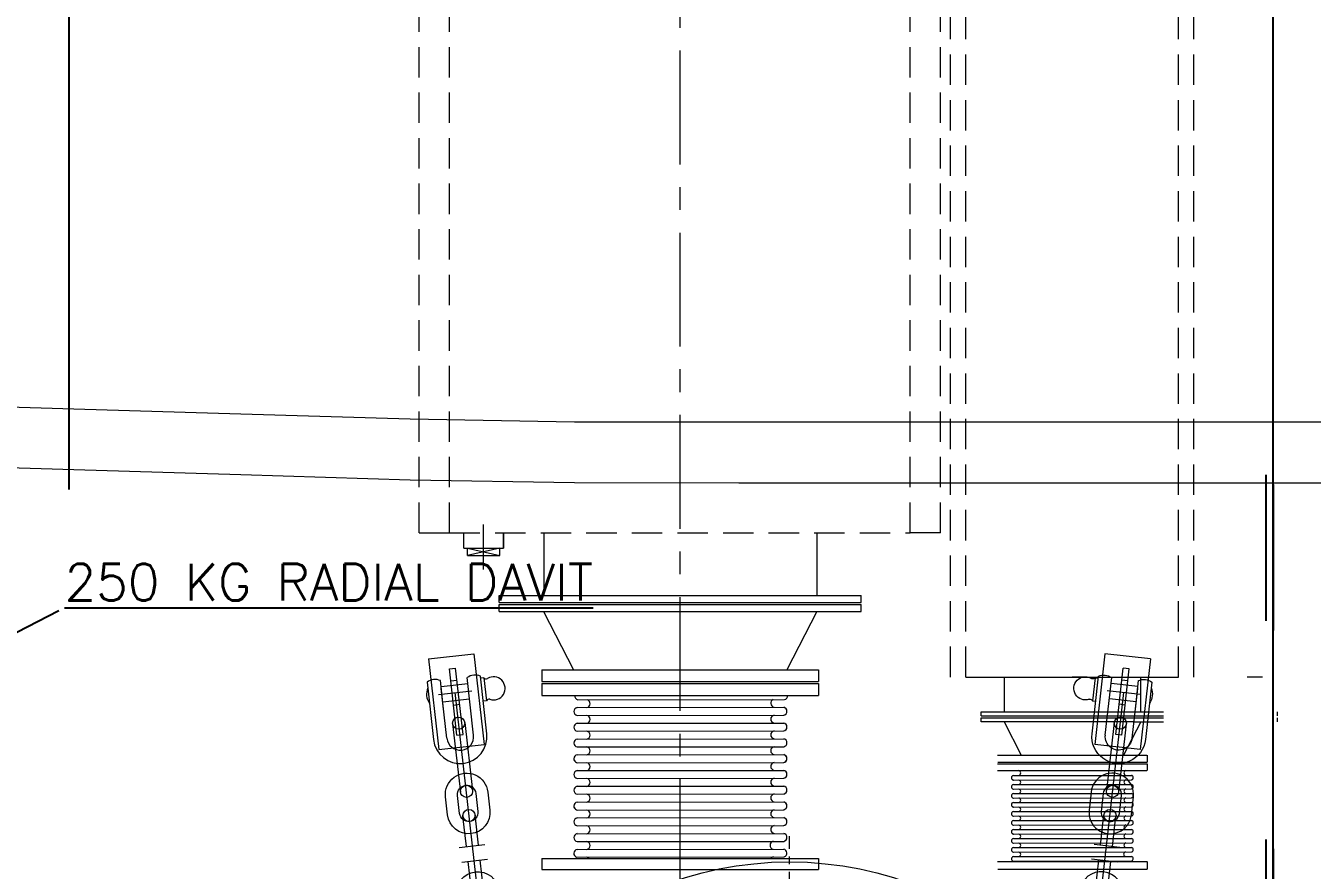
# Model space of a CAD drawing. Extents: x 766778 to 845620, y 133762 to 209800.
# Drawn here: x 782584 to 784701, y 193255 to 194645 of the extents above; entities that cross this region are included whole.
import ezdxf

# ---------------------------------------------------------------- set-up
doc = ezdxf.new("R2010")
doc.units = 0
doc.header["$MEASUREMENT"] = 0
for name, pattern in [('ACAD_ISO03W100', [30, 12, -18]), ('CENTER', [2, 1.25, -0.25, 0.25, -0.25]), ('HIDDEN', [0.375, 0.25, -0.125]), ('HIDDENX2', [19.05, 12.7, -6.35])]:
    doc.linetypes.add(name, pattern=pattern)
doc.layers.get('0').update_dxf_attribs({"color": 1, "linetype": 'CONTINUOUS'})
for name, color, linetype in [('1', 2, 'CONTINUOUS'), ('6', 7, 'CONTINUOUS'), ('GA', 7, 'CONTINUOUS')]:
    doc.layers.add(name, color=color, linetype=linetype)
for name, color, linetype, lineweight in [('11', 6, 'CONTINUOUS', 25), ('P', 250, 'CONTINUOUS', 100), ('PA_SHOWN', 2, 'CONTINUOUS', 5)]:
    doc.layers.add(name, color=color, linetype=linetype, lineweight=lineweight)
doc.layers.add('5_16.79@3.35', color=7, linetype='CONTINUOUS', true_color=0x000000)
doc.styles.add('ROMANS', font='ROMANS')
doc.dimstyles.new('HEM1', dxfattribs={"dimscale": 27, "dimtxt": 2.2, "dimasz": 2.5, "dimexe": 1, "dimexo": 1, "dimgap": 1, "dimtad": 1, "dimdec": 4, "dimdsep": 46, "dimtxsty": 'ROMANS', "dimcen": 0.1, "dimclrd": 7, "dimclre": 7, "dimclrt": 7, "dimadec": 3, "dimazin": 2, "dimtfac": 0.8, "dimtdec": 4, "dimtmove": 2, "dimatfit": 0, "dimfxl": 1, "dimtolj": 1, "dimarcsym": 0})

# ---------------------------------------------------------------- blocks, each defined once
blk = doc.blocks.new('SILENCER-I')
at = {"color": 253, "linetype": 'CENTER', "lineweight": 0, "ltscale": 150}
blk.add_line((202550.6, 207703.1), (202550.6, 212432.7), dxfattribs=at)
at = {"color": 252, "linetype": 'HIDDEN', "lineweight": 5, "ltscale": 200}
for p, q in [((202121.1, 208296.3), (202121.2, 211842.4)), ((202979.1, 208296.3), (202979.1, 211841.6)), ((202171.1, 208296.3), (202171.1, 211791.6)), ((202929.1, 208296.3), (202929.1, 211791.6)), ((202171.1, 208296.3), (202929.1, 208296.3))]:
    blk.add_line(p, q, dxfattribs=at)
at = {"color": 253, "linetype": 'Continuous', "lineweight": 5, "ltscale": 12}
for p, q in [((202227.2, 208235.9), (202227.2, 208309.9)), ((202326, 208296.3), (202326, 208193.3)), ((202776, 208193.3), (202776, 208296.3)), ((202979.1, 208296.3), (202929.1, 208296.3)), ((202253, 208193.3), (202848.3, 208193.3)), ((202253, 208181.6), (202848.3, 208181.6)), ((202253, 208178.6), (202848.3, 208178.6)), ((202253, 208167), (202848.3, 208166.9)), ((202325.6, 208166.9), (202375.3, 208070.8)), ((202775.6, 208167), (202726, 208070.8))]:
    blk.add_line(p, q, dxfattribs=at)
at = {"color": 252, "linetype": 'Continuous', "lineweight": 5, "ltscale": 12}
for p, q in [((202121.1, 208296.3), (202171.1, 208296.3)), ((202200.7, 208258.8), (202200.7, 208271.3)), ((202253.8, 208271.3), (202200.7, 208258.8)), ((202200.7, 208271.3), (202253.8, 208258.8)), ((202200.7, 208258.8), (202253.8, 208258.8)), ((202253.8, 208258.8), (202253.8, 208271.3))]:
    blk.add_line(p, q, dxfattribs=at)
at = {"color": 252, "lineweight": 5}
for p, q in [((202194.7, 208271.3), (202194.7, 208296.3)), ((202259.7, 208296.3), (202259.7, 208271.3)), ((202194.7, 208271.3), (202259.7, 208271.3))]:
    blk.add_line(p, q, dxfattribs=at)
at = {"color": 1, "lineweight": 5}
blk.add_line((202259.7, 208271.3), (202259.7, 208296.3), dxfattribs=at)
at = {"color": 253, "lineweight": 5}
for p, q in [((202323.1, 208070.8), (202778.1, 208070.8)), ((202323.1, 208070.8), (202323.1, 208051.4)), ((202778.1, 208070.8), (202778.1, 208051.4)), ((202323.1, 208051.4), (202778.1, 208051.4)), ((202323.1, 208048.2), (202323.1, 208028.8)), ((202323.1, 208048.2), (202778.1, 208048.2)), ((202778.1, 208048.2), (202778.1, 208028.8)), ((202323.1, 208028.8), (202778.1, 208028.8)), ((202323.2, 207759.9), (202323.2, 207741.9)), ((202323.2, 207759.9), (202778.2, 207759.9)), ((202778.2, 207759.9), (202778.2, 207741.9)), ((202323.2, 207741.9), (202778.2, 207741.9))]:
    blk.add_line(p, q, dxfattribs=at)
at = {"layer": 'P', "color": 253, "linetype": 'Continuous', "lineweight": 5}
for points in [[(202253, 208181.6), (202253, 208193.3)], [(202848.3, 208181.6), (202848.3, 208193.3)], [(202253, 208167), (202253, 208178.6)], [(202848.3, 208166.9), (202848.3, 208178.6)]]:
    blk.add_lwpolyline(points, dxfattribs=at)
at = {"layer": 'PA_SHOWN', "color": 7, "lineweight": 5}
for p, q in [((202381, 208008.8), (202720.9, 208009.2)), ((202382.2, 208021.6), (202722.2, 208021.9)), ((202381, 207995.7), (202720.9, 207996.1)), ((202381, 207982.8), (202720.9, 207983.1)), ((202381, 207969.8), (202720.9, 207970.2)), ((202381, 207956.8), (202720.9, 207957.2)), ((202381, 207943.8), (202720.9, 207944.2)), ((202381, 207930.9), (202720.9, 207931.2)), ((202381, 207917.9), (202720.9, 207918.3)), ((202381, 207904.9), (202720.9, 207905.3)), ((202381, 207891.9), (202720.9, 207892.3)), ((202381, 207879), (202720.9, 207879.3)), ((202381, 207866), (202720.9, 207866.4)), ((202381, 207852.9), (202720.9, 207853.4)), ((202381, 207840), (202720.9, 207840.3)), ((202381, 207827), (202720.9, 207827.4)), ((202381, 207814), (202720.9, 207814.4)), ((202381, 207801), (202720.9, 207801.4)), ((202381, 207788.1), (202720.9, 207788.4)), ((202381, 207775.1), (202720.9, 207775.5)), ((202380.1, 207762.3), (202721.7, 207762.7))]:
    blk.add_line(p, q, dxfattribs=at)
for centre, radius, start, end in [((202383.5, 208028.1), 6.61, 173.7209, 259.1439), ((202720.9, 208028.4), 6.61, 280.8561, 3.0349), ((202382.2, 208002.2), 6.61, 100.8561, 259.1439), ((202395.6, 208015.4), 6.71, 281.5939, 67.2119), ((202706.2, 208015.8), 6.69, 112.8018, 258.5535), ((202719.6, 208002.6), 6.61, 280.8561, 79.1439), ((202382.2, 207976.3), 6.61, 100.8561, 259.1439), ((202395.7, 207989.3), 6.61, 280.8561, 79.1439), ((202706.2, 207989.6), 6.61, 100.8561, 259.1439), ((202719.6, 207976.7), 6.61, 280.8561, 79.1439), ((202395.7, 207963.3), 6.61, 280.8561, 79.1439), ((202706.2, 207963.7), 6.61, 100.8561, 259.1439), ((202382.2, 207950.3), 6.61, 100.8561, 259.1439), ((202395.7, 207937.4), 6.61, 280.8561, 79.1439), ((202706.2, 207937.7), 6.61, 100.8561, 259.1439), ((202719.6, 207950.7), 6.61, 280.8561, 79.1439), ((202382.2, 207924.4), 6.61, 100.8561, 259.1439), ((202382.2, 207924.4), 6.61, 100.8561, 251.4492), ((202395.7, 207911.4), 6.61, 280.8561, 79.1439), ((202706.2, 207911.8), 6.61, 100.8561, 259.1439), ((202719.6, 207924.7), 6.61, 280.8561, 79.1439), ((202719.6, 207924.8), 6.61, 288.5508, 79.1439), ((202382.2, 207898.4), 6.61, 100.8561, 259.1439), ((202719.6, 207898.8), 6.61, 280.8561, 79.1439), ((202382.2, 207872.5), 6.61, 100.8561, 259.1439), ((202395.7, 207885.4), 6.61, 280.8561, 79.1439), ((202706.2, 207885.8), 6.61, 100.8561, 259.1439), ((202719.6, 207872.8), 6.61, 280.8561, 79.1439), ((202395.7, 207859.5), 6.61, 280.8561, 79.1439), ((202706.2, 207859.9), 6.61, 100.8561, 259.1439), ((202382.2, 207846.5), 6.61, 100.8561, 251.4492), ((202382.2, 207846.5), 6.61, 100.8561, 259.1439), ((202395.7, 207833.5), 6.61, 280.8561, 79.1439), ((202706.2, 207833.9), 6.61, 100.8561, 259.1439), ((202719.6, 207846.9), 6.61, 288.5508, 79.1439), ((202719.6, 207846.8), 6.61, 280.8561, 79.1439), ((202382.2, 207820.5), 6.61, 100.8561, 259.1439), ((202395.7, 207807.5), 6.61, 280.8561, 79.1439), ((202706.2, 207807.9), 6.61, 100.8561, 259.1439), ((202719.6, 207820.9), 6.61, 280.8561, 79.1439), ((202382.2, 207794.6), 6.61, 100.8561, 259.1439), ((202719.6, 207794.9), 6.61, 280.8561, 79.1439), ((202382.2, 207768.6), 6.61, 100.8561, 251.4492), ((202395.7, 207781.6), 6.61, 280.8561, 79.1439), ((202705, 207782), 6.61, 100.8561, 259.1439), ((202719.6, 207769), 6.61, 288.5508, 79.1439), ((202395.7, 207755.9), 6.61, 38.0041, 79.1439), ((202705.1, 207756.2), 6.61, 100.8561, 145.9932)]:
    blk.add_arc(centre, radius, start, end, dxfattribs=at)
blk = doc.blocks.new('A$C0AF0799E')
at = {"color": 253, "linetype": 'Continuous', "lineweight": 5}
for p, q in [((-66.5, 85.8), (-66.5, -9.5)), ((-44.5, 85.8), (-44.5, -9.5)), ((0, 85.8), (0, 3.3)), ((22, -9.5), (22, 85.8)), ((-71.5, -6.2), (-71.5, 31.8)), ((-71.5, 31.8), (-66.5, 31.8)), ((0, 25.5), (-44.5, 25.5)), ((0, 38), (0, -9.5)), ((0, 0), (-44.5, 0)), ((-71.5, -6.2), (-66.5, -6.2))]:
    blk.add_line(p, q, dxfattribs=at)
for centre, radius, start, end in [((-22.2, 85.8), 44.2, 0, 180), ((-22.2, 85.8), 22.2, 0, 180), ((-85.5, 12.8), 19, 65.4822, 294.5178), ((-75.6, 34.6), 5, 245.0905, 324.7924), ((-1.7, 12.8), 26.9, 331.7008, 28.2992), ((-75.6, -9.1), 5, 35.2076, 114.9095), ((-55.5, 9.2), 21.7, 239.4898, 300.5102), ((11, 9.2), 21.7, 239.4898, 300.5102)]:
    blk.add_arc(centre, radius, start, end, dxfattribs=at)
blk = doc.blocks.new('A$C2D362A5A')
at = {"color": 253, "lineweight": 5}
for p, q in [((-593.7, 909.2), (-519.1, 917.5)), ((-519.1, 917.5), (-502.5, 768.4)), ((519.1, 917.5), (502.5, 768.4)), ((593.7, 909.2), (519.1, 917.5)), ((-593.7, 909.2), (-577.1, 760.2)), ((-559.1, 893), (-549.2, 894.1)), ((-547, 783.6), (-559.1, 893)), ((-537.1, 784.7), (-549.2, 894.1)), ((537.1, 784.7), (549.2, 894.1)), ((547, 783.6), (559.1, 893)), ((559.1, 893), (549.2, 894.1)), ((593.7, 909.2), (577.1, 760.2)), ((-547, 783.6), (-537.1, 784.7)), ((547, 783.6), (537.1, 784.7)), ((-577.1, 760.2), (-502.5, 768.4)), ((577.1, 760.2), (502.5, 768.4)), ((-37.5, -917), (-37.5, -767)), ((-37.5, -767), (37.5, -767)), ((37.5, -917), (37.5, -767)), ((-5, -787), (-5, -897)), ((-5, -787), (5, -787)), ((5, -787), (5, -897)), ((-5, -897), (5, -897)), ((-37.5, -917), (37.5, -917))]:
    blk.add_line(p, q, dxfattribs=at)
at = {"color": 253, "lineweight": 5, "ltscale": 25}
for p, q in [((-486.5, 288.4), (-550, 853.7)), ((-550, 853.7), (-550, 853.7)), ((486.5, 288.4), (550, 853.7)), ((550, 853.7), (550, 853.7))]:
    blk.add_line(p, q, dxfattribs=at)
at = {"color": 253, "linetype": 'Continuous', "lineweight": 5, "ltscale": 3}
for p, q in [((-534.3, 804.6), (-521.4, 692.3)), ((534.3, 804.6), (521.4, 692.3)), ((-554.2, 802.3), (-541.3, 690)), ((554.2, 802.3), (541.3, 690)), ((-433.3, 296.4), (-476.8, 321.4)), ((433.3, 296.4), (476.8, 321.4)), ((-456.5, 278.3), (-476.2, 296.4)), ((-473.3, 227.1), (-516.8, 252.2)), ((473.3, 227.1), (516.8, 252.2)), ((-40, -523.5), (-40, -573.6)), ((40, -523.5), (40, -573.6)), ((-10, -692.9), (-10, -799.5)), ((10, -692.9), (10, -799.5))]:
    blk.add_line(p, q, dxfattribs=at)
at = {"color": 253, "linetype": 'Continuous', "lineweight": 5}
for p, q in [((-531.6, 600.2), (-537.2, 650.2)), ((-511.8, 602.4), (-517.3, 652.4)), ((511.8, 602.4), (517.3, 652.4)), ((531.6, 600.2), (537.2, 650.2)), ((-543.4, 598.9), (-501.4, 603.6)), ((543.4, 598.9), (501.4, 603.6)), ((-539, 574.5), (-497, 579.2)), ((-523.4, 527.5), (-528.8, 575.7)), ((-503.5, 529.7), (-508.9, 577.9)), ((539, 574.5), (497, 579.2)), ((503.5, 529.7), (508.9, 577.9)), ((523.4, 527.5), (528.8, 575.7)), ((-510, 408.5), (-518.9, 488)), ((-490.2, 410.7), (-499.1, 490.2)), ((490.2, 410.7), (499.1, 490.2)), ((510, 408.5), (518.9, 488)), ((-496.7, 289.2), (-505.6, 368.7)), ((-476.8, 291.4), (-485.7, 370.9)), ((476.8, 291.4), (485.7, 370.9)), ((496.7, 289.2), (505.6, 368.7)), ((-10, -587.8), (-10, -507.8)), ((10, -587.8), (10, -507.8)), ((-35, -601.3), (-35, -592.8)), ((-15, -601.3), (-15, -592.8)), ((-10, -675.7), (-10, -606.3)), ((10, -675.7), (10, -606.3)), ((15, -592.8), (15, -601.3)), ((35, -592.8), (35, -601.3)), ((-35, -687.9), (-35, -677.9)), ((-15, -687.9), (-15, -677.9)), ((15, -677.9), (15, -687.9)), ((35, -677.9), (35, -687.9)), ((-44.2, -872), (-44.2, -811.8)), ((-22.2, -811.8), (-22.2, -859.2)), ((-22.2, -824.5), (-22.2, -872)), ((22.2, -811.8), (22.2, -872)), ((44.2, -811.8), (44.2, -872)), ((-22.2, -837), (22.2, -837)), ((49.2, -830.7), (44.2, -830.7)), ((49.2, -868.7), (49.2, -830.7)), ((-22.2, -862.5), (22.2, -862.5)), ((49.2, -868.7), (44.2, -868.7))]:
    blk.add_line(p, q, dxfattribs=at)
at = {"color": 253, "linetype": 'CENTER', "lineweight": 9, "ltscale": 50}
for p, q in [((0, -603.8), (0, 617.1)), ((-643.3, 0), (605.6, 0))]:
    blk.add_line(p, q, dxfattribs=at)
at = {"color": 253, "linetype": 'Continuous', "lineweight": 5}
for points in [[(-565.9, 682.3, -1), (-496.3, 690), (-493, 660.2, -1), (-562.6, 652.4)], [(565.9, 682.3, 1), (496.3, 690), (493, 660.2, 1), (562.6, 652.4)], [(-542.7, 654.6), (-546, 684.5, -1), (-516.2, 687.8), (-512.9, 658, -1)], [(542.7, 654.6), (546, 684.5, 1), (516.2, 687.8), (512.9, 658, 1)], [(-547.7, 520, -1), (-478.1, 527.8), (-474.8, 497.9, -1), (-544.4, 490.1)], [(547.7, 520, 1), (478.1, 527.8), (474.8, 497.9, 1), (544.4, 490.1)], [(-524.5, 492.4), (-527.8, 522.2, -1), (-498, 525.5), (-494.7, 495.7, -1)], [(524.5, 492.4), (527.8, 522.2, 1), (498, 525.5), (494.7, 495.7, 1)], [(-534.3, 400.7, -1), (-464.8, 408.5), (-461.4, 378.7, -1), (-531, 370.9)], [(534.3, 400.7, 1), (464.8, 408.5), (461.4, 378.7, 1), (531, 370.9)], [(-511.1, 373.1), (-514.5, 402.9, -1), (-484.6, 406.3), (-481.3, 376.5, -1)], [(511.1, 373.1), (514.5, 402.9, 1), (484.6, 406.3), (481.3, 376.5, 1)], [(-487.9, 239.3, 1), (-440.6, 290.9), (-462.7, 311.1, 1), (-510, 259.5)], [(487.9, 239.3, -1), (440.6, 290.9), (462.7, 311.1, -1), (510, 259.5)], [(-496.5, 274.3), (-474.3, 254, 1), (-454.1, 276.1), (-476.2, 296.4, 1)], [(496.5, 274.3), (474.3, 254, -1), (454.1, 276.1), (476.2, 296.4, -1)]]:
    blk.add_lwpolyline(points, format="xyb", close=True, dxfattribs=at)
at = {"color": 253, "linetype": 'Continuous', "lineweight": 5, "ltscale": 3}
for centre in [(-544.3, 803.4), (544.3, 803.4), (-531.3, 691.1), (531.3, 691.1), (0, -692.9), (0, -799.5)]:
    blk.add_circle(centre, 10, dxfattribs=at)
at = {"color": 253, "linetype": 'Continuous', "lineweight": 5}
for centre in [(-527.3, 651.3), (527.3, 651.3), (-513.5, 528.8), (513.5, 528.8), (-509, 489.1), (509, 489.1), (-500.1, 409.6), (500.1, 409.6), (-495.7, 369.8), (495.7, 369.8), (-486.7, 290.3), (486.7, 290.3), (-460, 262.2), (460, 262.2), (0, -507.8), (0, -587.8), (0, -606.3), (0, -675.7)]:
    blk.add_circle(centre, 10, dxfattribs=at)
at = {"color": 253, "linetype": 'Continuous', "lineweight": 9}
for radius in [575, 260]:
    blk.add_circle((0, 0), radius, dxfattribs=at)
at = {"color": 253, "linetype": 'CENTER', "lineweight": 9, "ltscale": 50}
blk.add_circle((0, 0), 525, dxfattribs=at)
at = {"color": 253, "linetype": 'Continuous', "lineweight": 5}
for centre, radius, start, end in [((0, -592.8), 35, 0, 180), ((0, -592.8), 15, 0, 180), ((0, -601.3), 35, 180, 0), ((0, -601.3), 15, 180, 0), ((0, -680.4), 35, 0, 180), ((0, -680.4), 15, 0, 180), ((0, -687.9), 35, 180, 0), ((0, -687.9), 15, 180, 0), ((0, -811.8), 44.2, 0, 180), ((0, -811.8), 22.2, 0, 180), ((-20.6, -849.7), 26.9, 151.7008, 208.2992), ((53.3, -827.9), 5, 215.2076, 294.9095), ((63.2, -849.7), 19, 245.4822, 114.5178), ((53.3, -871.6), 5, 65.0905, 144.7924), ((-33.2, -853.3), 21.7, 239.4898, 300.5102), ((33.2, -853.3), 21.7, 239.4898, 300.5102)]:
    blk.add_arc(centre, radius, start, end, dxfattribs=at)
at = {"layer": '1', "color": 253, "lineweight": 5}
for p, q in [((-556.9, 873.1), (-547, 874.2)), ((556.9, 873.1), (547, 874.2)), ((-552.5, 833.3), (-542.6, 834.4)), ((552.5, 833.3), (542.6, 834.4)), ((-5, -837), (5, -837)), ((-5, -877), (5, -877))]:
    blk.add_line(p, q, dxfattribs=at)
at = {"layer": '6', "color": 253, "lineweight": 5}
for p, q in [((-577.4, 850.7), (-522.6, 856.8)), ((577.4, 850.7), (522.6, 856.8))]:
    blk.add_line(p, q, dxfattribs=at)
at = {"color": 253, "linetype": 'Continuous', "lineweight": 5, "rotation": 186.3399070232863}
blk.add_blockref('A$C0AF0799E', (-573.3, 864), dxfattribs=at)
at = {"color": 253, "linetype": 'Continuous', "lineweight": 5, "xscale": -1, "rotation": 173.6600929767138}
blk.add_blockref('A$C0AF0799E', (573.3, 864), dxfattribs=at)
blk = doc.blocks.new('davit')
at = {"layer": '11', "color": 7, "style": 'ROMANS'}
blk.add_text('%%U250 KG RADIAL DAVIT', height=60.7490888, dxfattribs=at).set_placement((28176.49575, 843.92726))
at = {"layer": '6', "color": 7}
blk.add_leader([(27754.02982, 614.97985), (28167.1664, 827.49078)], dimstyle='HEM1', override={"dimgap": 1, "dimtad": 0}, dxfattribs=at)
blk = doc.blocks.new('bl2')
at = {"linetype": 'Continuous'}
h = blk.add_hatch(dxfattribs=at)
h.set_pattern_fill('ANSI37', color=252, scale=500)
h.paths.add_polyline_path([(798989.6, 193316.4), (798723.1, 193291.4, -0.0744), (798734.4, 193215.3), (798999.4, 193215.3, 0.04849)])
h.paths.add_polyline_path([(798999.4, 193215.3), (798734.4, 193215.3, -0.106387), (798711.4, 193108.4), (798993.2, 193134.8, 0.038511)])
h.paths.add_polyline_path([(798734.4, 193215.3), (798474.4, 193215.3), (798474.4, 193086.4), (798540.6, 193092.3), (798711.4, 193108.4, 0.106387)])
h.paths.add_polyline_path([(798723.1, 193291.4), (798540.6, 193274.3), (798474.4, 193268.3), (798474.4, 193215.3), (798734.4, 193215.3, 0.0744)])
h.paths.add_polyline_path([(798474.4, 193268.3), (798216.1, 193245, 0.028625), (798214.4, 193215.3), (798474.4, 193215.3)])
h.paths.add_polyline_path([(798474.4, 193215.3), (798214.4, 193215.3, 0.152842), (798260.8, 193067.1), (798474.4, 193086.4)])
h.paths.add_polyline_path([(798214.4, 193215.3), (797949.4, 193215.3, 0.084491), (797979, 193041.7), (798260.8, 193067.1, -0.152842)])
h.paths.add_polyline_path([(797949.4, 193215.3), (797899.4, 193215.3, 0.078984), (797927.8, 193037), (797979, 193041.7, -0.084491)])
h.paths.add_polyline_path([(793765.8, 192872.9), (793715.8, 192872.9, -0.086313), (793684.9, 192695.6), (793739, 192699.3, 0.076788)])
h.paths.add_polyline_path([(793715.8, 192872.9), (793616.8, 192872.9), (793450.5, 192861.4, -0.211326), (793357, 192672.9), (793684.9, 192695.6, 0.086313)])
h.paths.add_polyline_path([(793450.5, 192861.4), (793190.8, 192843.4), (793190.8, 192661.4), (793357, 192672.9, 0.211326)])
h.paths.add_polyline_path([(793190.8, 192843.4), (792935.1, 192825.7, 0.211326), (793053.7, 192651.9), (793190.8, 192661.4)])
h.paths.add_polyline_path([(792935.1, 192825.7), (792669.9, 192807.3, 0.089596), (792725.7, 192629.2), (793053.7, 192651.9, -0.211326)])
h.paths.add_polyline_path([(792669.9, 192807.3), (792619.9, 192803.9, 0.081293), (792671.7, 192625.5), (792725.7, 192629.2, -0.089596)])
h.paths.add_polyline_path([(783583.3, 192657.2), (783487, 192657.4), (783316.8, 192660.2, 0.090402), (783362.4, 192477.5), (783487, 192475.4), (783700.1, 192475.1, -0.217955)])
h.paths.add_polyline_path([(783316.8, 192660.2), (783266.7, 192661, 0.081924), (783307.6, 192478.4), (783362.4, 192477.5, -0.090402)])
h.paths.add_polyline_path([(783840.8, 192656.9), (783757.4, 192656.9), (783583.3, 192657.2, 0.217955), (783700.1, 192475.1), (783757.4, 192475), (783840.8, 192475)])
h.paths.add_polyline_path([(784098.1, 192656.9), (783840.8, 192656.9), (783840.8, 192475), (783981.2, 192475, 0.217833)])
h.paths.add_polyline_path([(784364.5, 192656.9), (784098.1, 192656.9, -0.217833), (783981.2, 192475), (784318, 192474.9, 0.090159)])
h.paths.add_polyline_path([(784414.6, 192656.9), (784364.5, 192656.9, -0.090159), (784318, 192474.9), (784372.5, 192474.9, 0.081746)])
at = {"color": 3, "linetype": 'Continuous', "ltscale": 12}
for p, q in [((782655.2, 196812.9), (782655.2, 193881.7)), ((784636.8, 193905.8), (784636.7, 196812.9))]:
    blk.add_line(p, q, dxfattribs=at)
at = {"color": 252, "linetype": 'HIDDEN', "lineweight": 5, "ltscale": 200}
for p, q in [((784105.8, 193573.1), (784105.8, 195595.4)), ((784505.8, 193573.1), (784505.8, 195595.4)), ((784130.8, 193573.1), (784130.8, 195570.4)), ((784480.8, 193573.1), (784480.8, 195573.1))]:
    blk.add_line(p, q, dxfattribs=at)
at = {"color": 252, "linetype": 'ACAD_ISO03W100', "ltscale": 20}
for p, q in [((784624.3, 193905.8), (784624.3, 192905.8)), ((784636.8, 193889.9), (784636.8, 192889.9))]:
    blk.add_line(p, q, dxfattribs=at)
at = {"color": 252, "linetype": 'Continuous', "lineweight": 5, "ltscale": 12}
for p, q in [((784130.8, 193573.1), (784480.8, 193573.1)), ((784193.8, 193573.1), (784193.8, 193515.9)), ((784418.6, 193515.9), (784418.6, 193573.1)), ((784155.9, 193515.9), (784456.1, 193515.9)), ((784155.9, 193509.1), (784456.1, 193509)), ((784155.9, 193506.1), (784456.1, 193506)), ((784406.2, 193499.1), (784155.9, 193499.1)), ((784193.8, 193499.1), (784222.2, 193444.2)), ((784418.6, 193499.2), (784390.2, 193444.2)), ((784406.2, 193499.1), (784456.1, 193499.1)), ((784183.4, 193256.7), (784429.2, 193256.7))]:
    blk.add_line(p, q, dxfattribs=at)
at = {"color": 252, "linetype": 'HIDDENX2', "lineweight": 9, "ltscale": 12}
blk.add_line((784330.8, 193573.1), (784305.8, 193573.1), dxfattribs=at)
at = {"color": 252, "lineweight": 5}
for p, q in [((784183.2, 193444.2), (784428.9, 193444.2)), ((784429.1, 193444.2), (784429.1, 193433.1)), ((784183.2, 193419.1), (784428.9, 193419.1)), ((784183.3, 193430.1), (784429.1, 193430.1)), ((784183.4, 193433.1), (784429.1, 193433.1)), ((784429.1, 193430.1), (784429.1, 193419.1)), ((784183.2, 193269.3), (784428.9, 193269.3)), ((784183.4, 193256.7), (784429.1, 193256.7)), ((784429.1, 193269.3), (784429.1, 193256.7))]:
    blk.add_line(p, q, dxfattribs=at)
at = {"layer": 'GA', "color": 252, "lineweight": 0, "ltscale": 0.25}
for p, q in [((782391.3, 194023.2), (782663.4, 194014.8)), ((782663.4, 194014.8), (782938.4, 194006.4)), ((782938.4, 194006.4), (783216.7, 193998)), ((783216.7, 193998), (783487, 193993.5)), ((783487, 193993.5), (783757.4, 193993)), ((783757.4, 193993), (784757, 193993)), ((782391.3, 193923.2), (782663.4, 193914.8)), ((782663.4, 193914.8), (782938.4, 193906.4)), ((782938.4, 193906.4), (783216.7, 193898)), ((783216.7, 193898), (783487, 193893.5)), ((783487, 193893.5), (783757.4, 193893)), ((783757.4, 193893), (784757, 193893))]:
    blk.add_line(p, q, dxfattribs=at)
at = {"layer": 'P', "color": 252, "linetype": 'Continuous', "lineweight": 5}
for points in [[(784155.9, 193509.1), (784155.9, 193515.9)], [(784155.9, 193499.1), (784155.9, 193506.1)]]:
    blk.add_lwpolyline(points, dxfattribs=at)
at = {"layer": 'PA_SHOWN', "color": 252, "lineweight": 5}
for p, q in [((784209.1, 193410.9), (784403.3, 193411.1)), ((784209.1, 193403.4), (784403.3, 193403.7)), ((784209.1, 193396), (784403.3, 193396.2)), ((784209.1, 193388.6), (784403.3, 193388.8)), ((784209.1, 193381.2), (784403.3, 193381.4)), ((784209.1, 193373.8), (784403.3, 193374)), ((784209.1, 193366.4), (784403.3, 193366.6)), ((784209.1, 193358.9), (784403.3, 193359.2)), ((784209.1, 193351.5), (784403.3, 193351.7)), ((784209.1, 193344.1), (784403.3, 193344.3)), ((784209.1, 193336.7), (784403.3, 193336.9)), ((784209.1, 193329.3), (784403.3, 193329.5)), ((784209.1, 193321.8), (784403.3, 193322.1)), ((784209.1, 193314.4), (784403.3, 193314.6)), ((784209.1, 193307), (784403.3, 193307.2)), ((784209.1, 193299.6), (784403.3, 193299.8)), ((784209.1, 193292.2), (784403.3, 193292.4)), ((784209.1, 193284.8), (784403.3, 193285)), ((784209.1, 193277.4), (784403.3, 193277.6)), ((784208.6, 193270.1), (784403.8, 193270.3))]:
    blk.add_line(p, q, dxfattribs=at)
for centre, radius, start, end in [((784217.1, 193415), 4.19, 285.4384, 77.4088), ((784395.2, 193415.1), 4.09, 104.4135, 255.5865), ((784209.8, 193407.1), 3.77, 100.8561, 259.1439), ((784209.8, 193407.2), 3.77, 100.8561, 251.4492), ((784217.5, 193399.7), 3.77, 280.8561, 79.1439), ((784394.9, 193399.9), 3.77, 100.8561, 259.1439), ((784402.6, 193407.4), 3.77, 280.8561, 79.1439), ((784402.6, 193407.4), 3.77, 288.5508, 79.1439), ((784209.8, 193392.3), 3.77, 100.8561, 259.1439), ((784209.8, 193377.5), 3.77, 100.8561, 259.1439), ((784217.5, 193384.9), 3.77, 280.8561, 79.1439), ((784394.9, 193385.1), 3.77, 100.8561, 259.1439), ((784402.6, 193392.5), 3.77, 280.8561, 79.1439), ((784402.6, 193377.7), 3.77, 280.8561, 79.1439), ((784209.8, 193362.7), 3.77, 100.8561, 259.1439), ((784209.8, 193362.7), 3.77, 100.8561, 251.4492), ((784217.5, 193370.1), 3.77, 280.8561, 79.1439), ((784217.5, 193355.2), 3.77, 280.8561, 79.1439), ((784394.9, 193370.3), 3.77, 100.8561, 259.1439), ((784394.9, 193355.5), 3.77, 100.8561, 259.1439), ((784402.6, 193362.9), 3.77, 280.8561, 79.1439), ((784402.6, 193362.9), 3.77, 288.5508, 79.1439), ((784209.8, 193347.8), 3.77, 100.8561, 259.1439), ((784209.8, 193333), 3.77, 100.8561, 259.1439), ((784217.5, 193340.4), 3.77, 280.8561, 79.1439), ((784394.9, 193340.6), 3.77, 100.8561, 259.1439), ((784402.6, 193348), 3.77, 280.8561, 79.1439), ((784402.6, 193333.2), 3.77, 280.8561, 79.1439), ((784209.8, 193318.2), 3.77, 100.8561, 251.4492), ((784209.8, 193318.1), 3.77, 100.8561, 259.1439), ((784217.5, 193325.6), 3.77, 280.8561, 79.1439), ((784217.5, 193310.7), 3.77, 280.8561, 79.1439), ((784394.9, 193325.8), 3.77, 100.8561, 259.1439), ((784394.9, 193310.9), 3.77, 100.8561, 259.1439), ((784402.6, 193318.3), 3.77, 280.8561, 79.1439), ((784402.6, 193318.4), 3.77, 288.5508, 79.1439), ((784209.8, 193303.3), 3.77, 100.8561, 259.1439), ((784209.8, 193288.5), 3.77, 100.8561, 259.1439), ((784217.5, 193295.9), 3.77, 280.8561, 79.1439), ((784394.9, 193296.1), 3.77, 100.8561, 259.1439), ((784402.6, 193303.5), 3.77, 280.8561, 79.1439), ((784402.6, 193288.7), 3.77, 280.8561, 79.1439), ((784209.8, 193273.6), 3.77, 100.8561, 251.4492), ((784217.5, 193281.1), 3.77, 280.8561, 79.1439), ((784394.3, 193281.3), 3.77, 100.8561, 259.1439), ((784402.6, 193273.9), 3.77, 288.5508, 79.1439)]:
    blk.add_arc(centre, radius, start, end, dxfattribs=at)
at = {"color": 252, "linetype": 'Continuous', "lineweight": 13}
blk.add_blockref('SILENCER-I', (581110.4, -14485.9), dxfattribs=at)
at = {"color": 2, "ltscale": 25}
blk.add_blockref('A$C2D362A5A', (783840.8, 192693.7), dxfattribs=at)
at = {"layer": '6'}
blk.add_blockref('davit', (754471.7, 192855), dxfattribs=at)
blk = doc.blocks.new('B')
at = {"color": 252, "linetype": 'ACAD_ISO03W100', "ltscale": 20}
blk.add_blockref('bl2', (0, 0), dxfattribs=at)

msp = doc.modelspace()

# ---------------------------------------------------------------- linework, layer by layer
at = {"color": 252, "linetype": 'HIDDENX2', "lineweight": 9, "ltscale": 12}
msp.add_line((784618.75402, 193573.07278), (784593.75402, 193573.07268), dxfattribs=at)
at = {"layer": '5_16.79@3.35', "color": 3}
msp.add_line((784636.70114, 192892.98104), (784636.70114, 196182.67992), dxfattribs=at)
at = {"layer": 'P', "color": 252, "linetype": 'Continuous', "lineweight": 5}
for points in [[(784643.94878, 193509.06117), (784643.94878, 193515.91996)], [(784643.94878, 193499.13498), (784643.94878, 193506.06117)]]:
    msp.add_lwpolyline(points, dxfattribs=at)

# ---------------------------------------------------------------- block references
at = {"color": 7, "linetype": 'Continuous'}
msp.add_blockref('B', (0, 0), dxfattribs=at)
at = {"layer": '6'}
msp.add_blockref('davit', (754471.662, 192855.01887), dxfattribs=at)

doc.saveas('drawing.dxf')
